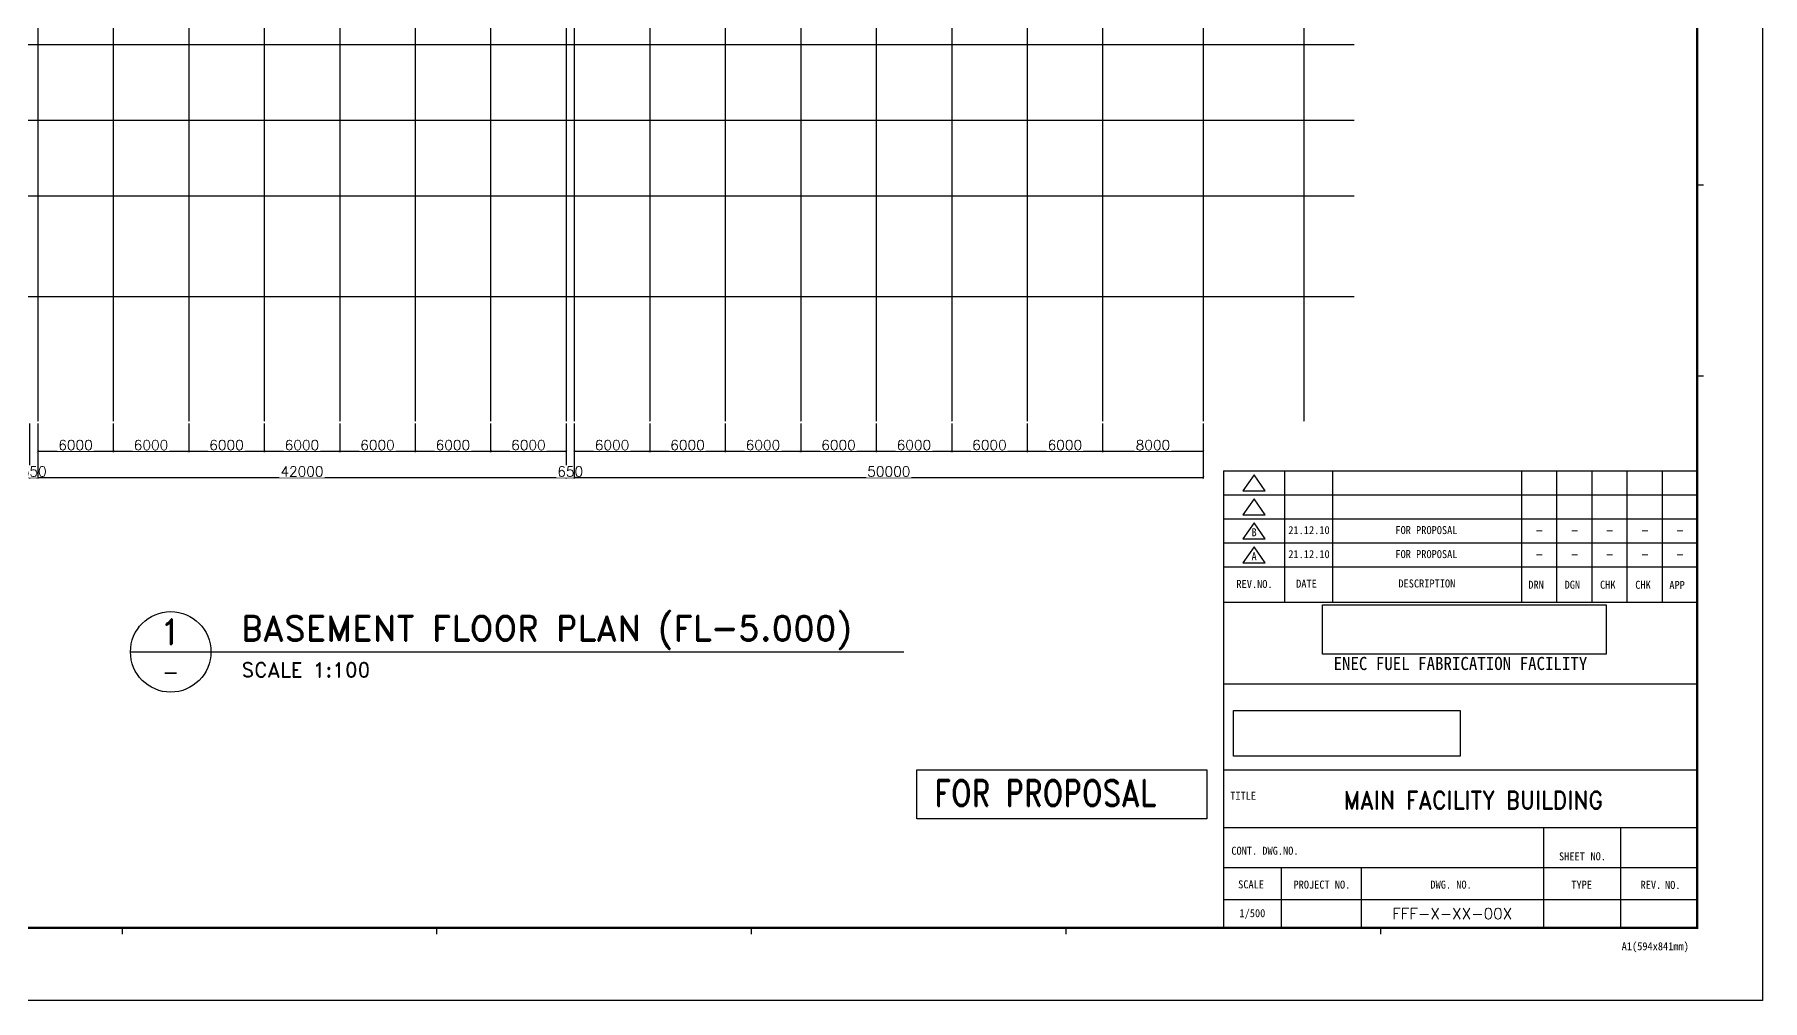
# Model space of a CAD drawing. Header units: millimetres. Extents: x -232466 to 860779, y -177975 to 311634.
# Drawn here: x 486169 to 623529, y 148145 to 224862 of the extents above; entities that cross this region are included whole.
import ezdxf
from ezdxf.enums import TextEntityAlignment as Align

# ---------------------------------------------------------------- set-up
doc = ezdxf.new("R2010")
doc.units = ezdxf.units.MM
doc.header["$XCLIPFRAME"] = 2
doc.linetypes.add('AXES', pattern=[50.8, 31.75, -6.35, 6.35, -6.35])
doc.linetypes.add('CENTER', pattern=[2, 1.25, -0.25, 0.25, -0.25])
for name, color, linetype in [('Center Line', 1, 'CENTER'), ('dim', 7, 'Continuous'), ('TEXT1', 7, 'Continuous'), ('TITLEBOX', 7, 'Continuous'), ('TXT', 2, 'Continuous')]:
    doc.layers.add(name, color=color, linetype=linetype)
doc.layers.add('TEXT', color=7, linetype='Continuous', lineweight=15)
doc.styles.add('RD20', font='ROMAND.SHX', dxfattribs={"width": 0.8, "height": 2})
doc.styles.add('RD6', font='ROMAND.shx', dxfattribs={"width": 0.83, "height": 6})
doc.styles.add('ROMAND', font='romand')
doc.styles.add('RomanS', font='romans.shx')
doc.styles.add('돋움체', font='')
doc.styles.get('돋움체').set_extended_font_data('DotumChe')
doc.dimstyles.new('HYUNDAI', dxfattribs={"dimscale": 120, "dimtxt": 3, "dimasz": 3, "dimexe": 1, "dimexo": 2, "dimgap": 1, "dimtad": 1, "dimdec": 0, "dimdsep": 46, "dimtxsty": 'RomanS', "dimcen": 0, "dimclrd": 256, "dimclre": 256, "dimclrt": 3, "dimadec": 0, "dimazin": 0, "dimtfac": 1, "dimtdec": 0, "dimtix": 1, "dimtmove": 2, "dimatfit": 3, "dimfxl": 1, "dimtvp": 1, "dimtolj": 1, "dimarcsym": 0})
picture_1 = doc.add_image_def('image1', size_in_pixel=(850, 283))
picture_2 = doc.add_image_def('image2.jpg', size_in_pixel=(500, 87))

# ---------------------------------------------------------------- blocks, each defined once
blk = doc.blocks.new('_ArchTick')
at = {"color": 0, "linetype": 'ByBlock', "const_width": 0.15}
blk.add_lwpolyline([(-0.5, -0.5), (0.5, 0.5)], dxfattribs=at)
blk = doc.blocks.new('*D892')
at = {"layer": 'Defpoints', "color": 0}
for p in [(529077, 194124), (535077, 194124), (535077, 191775)]:
    blk.add_point(p, dxfattribs=at)
at = {"layer": 'dim', "lineweight": -2}
for p, q in [((529077, 193964), (529077, 191695)), ((535077, 193964), (535077, 191695)), ((529077, 191775), (535077, 191775))]:
    blk.add_line(p, q, dxfattribs=at)
at = {"layer": 'dim', "lineweight": -2, "xscale": 160, "yscale": 160, "zscale": 160, "rotation": 180}
blk.add_blockref('_ArchTick', (529077, 191775), dxfattribs=at)
at = {"layer": 'dim', "lineweight": -2, "xscale": 160, "yscale": 160, "zscale": 160}
blk.add_blockref('_ArchTick', (535077, 191775), dxfattribs=at)
at = {"layer": 'dim', "color": 0, "insert": (532077, 192255), "char_height": 800, "attachment_point": 5, "style": 'RomanS', "bg_fill": 3, "box_fill_scale": 1.1, "bg_fill_color": 257, "bg_fill_transparency": 0}
blk.add_mtext('\\A1;\\H0.025x;\\H40x;6000', dxfattribs=at)
blk = doc.blocks.new('*D899')
at = {"layer": 'Defpoints', "color": 0}
for p in [(486427, 194124), (492427, 194124), (492427, 191775)]:
    blk.add_point(p, dxfattribs=at)
at = {"layer": 'dim', "lineweight": -2}
for p, q in [((486427, 193964), (486427, 191695)), ((492427, 193964), (492427, 191695)), ((486427, 191775), (492427, 191775))]:
    blk.add_line(p, q, dxfattribs=at)
at = {"layer": 'dim', "lineweight": -2, "xscale": 160, "yscale": 160, "zscale": 160, "rotation": 180}
blk.add_blockref('_ArchTick', (486427, 191775), dxfattribs=at)
at = {"layer": 'dim', "lineweight": -2, "xscale": 160, "yscale": 160, "zscale": 160}
blk.add_blockref('_ArchTick', (492427, 191775), dxfattribs=at)
at = {"layer": 'dim', "color": 0, "insert": (489427, 192255), "char_height": 800, "attachment_point": 5, "style": 'RomanS', "bg_fill": 3, "box_fill_scale": 1.1, "bg_fill_color": 257, "bg_fill_transparency": 0}
blk.add_mtext('\\A1;\\H0.025x;\\H40x;6000', dxfattribs=at)
blk = doc.blocks.new('*D901')
at = {"layer": 'Defpoints', "color": 0}
for p in [(485777, 194124), (486427, 194124)]:
    blk.add_point(p, dxfattribs=at)
at = {"layer": 'dim', "lineweight": -2}
for p, q in [((485777, 193964), (485777, 189595)), ((486427, 193964), (486427, 189595)), ((485777, 189675), (485617, 189675)), ((485777, 189675), (486427, 189675)), ((486427, 189675), (486587, 189675))]:
    blk.add_line(p, q, dxfattribs=at)
at = {"layer": 'dim', "lineweight": -2, "xscale": 160, "yscale": 160, "zscale": 160}
blk.add_blockref('_ArchTick', (485777, 189675), dxfattribs=at)
at = {"layer": 'dim', "lineweight": -2, "xscale": 160, "yscale": 160, "zscale": 160, "rotation": 180}
blk.add_blockref('_ArchTick', (486427, 189675), dxfattribs=at)
at = {"layer": 'dim', "color": 0, "insert": (486102, 190155), "char_height": 800, "attachment_point": 5, "style": 'RomanS', "bg_fill": 3, "box_fill_scale": 1.1, "bg_fill_color": 257, "bg_fill_transparency": 0}
blk.add_mtext('\\A1;\\H0.025x;\\H40x;650', dxfattribs=at)
at = {"layer": 'Defpoints', "color": 0}
blk.add_point((486427, 189675), dxfattribs=at)
blk = doc.blocks.new('*D902')
at = {"layer": 'Defpoints', "color": 0}
for p in [(492427, 194124), (498427, 194124), (498427, 191775)]:
    blk.add_point(p, dxfattribs=at)
at = {"layer": 'dim', "lineweight": -2}
for p, q in [((492427, 193964), (492427, 191695)), ((498427, 193964), (498427, 191695)), ((492427, 191775), (498427, 191775))]:
    blk.add_line(p, q, dxfattribs=at)
at = {"layer": 'dim', "lineweight": -2, "xscale": 160, "yscale": 160, "zscale": 160, "rotation": 180}
blk.add_blockref('_ArchTick', (492427, 191775), dxfattribs=at)
at = {"layer": 'dim', "lineweight": -2, "xscale": 160, "yscale": 160, "zscale": 160}
blk.add_blockref('_ArchTick', (498427, 191775), dxfattribs=at)
at = {"layer": 'dim', "color": 0, "insert": (495427, 192255), "char_height": 800, "attachment_point": 5, "style": 'RomanS', "bg_fill": 3, "box_fill_scale": 1.1, "bg_fill_color": 257, "bg_fill_transparency": 0}
blk.add_mtext('\\A1;\\H0.025x;\\H40x;6000', dxfattribs=at)
blk = doc.blocks.new('*D903')
at = {"layer": 'Defpoints', "color": 0}
for p in [(498427, 194124), (504427, 194124), (504427, 191775)]:
    blk.add_point(p, dxfattribs=at)
at = {"layer": 'dim', "lineweight": -2}
for p, q in [((498427, 193964), (498427, 191695)), ((504427, 193964), (504427, 191695)), ((498427, 191775), (504427, 191775))]:
    blk.add_line(p, q, dxfattribs=at)
at = {"layer": 'dim', "lineweight": -2, "xscale": 160, "yscale": 160, "zscale": 160, "rotation": 180}
blk.add_blockref('_ArchTick', (498427, 191775), dxfattribs=at)
at = {"layer": 'dim', "lineweight": -2, "xscale": 160, "yscale": 160, "zscale": 160}
blk.add_blockref('_ArchTick', (504427, 191775), dxfattribs=at)
at = {"layer": 'dim', "color": 0, "insert": (501427, 192255), "char_height": 800, "attachment_point": 5, "style": 'RomanS', "bg_fill": 3, "box_fill_scale": 1.1, "bg_fill_color": 257, "bg_fill_transparency": 0}
blk.add_mtext('\\A1;\\H0.025x;\\H40x;6000', dxfattribs=at)
blk = doc.blocks.new('*D904')
at = {"layer": 'Defpoints', "color": 0}
for p in [(504427, 194124), (510427, 194124), (510427, 191775)]:
    blk.add_point(p, dxfattribs=at)
at = {"layer": 'dim', "lineweight": -2}
for p, q in [((504427, 193964), (504427, 191695)), ((510427, 193964), (510427, 191695)), ((504427, 191775), (510427, 191775))]:
    blk.add_line(p, q, dxfattribs=at)
at = {"layer": 'dim', "lineweight": -2, "xscale": 160, "yscale": 160, "zscale": 160, "rotation": 180}
blk.add_blockref('_ArchTick', (504427, 191775), dxfattribs=at)
at = {"layer": 'dim', "lineweight": -2, "xscale": 160, "yscale": 160, "zscale": 160}
blk.add_blockref('_ArchTick', (510427, 191775), dxfattribs=at)
at = {"layer": 'dim', "color": 0, "insert": (507427, 192255), "char_height": 800, "attachment_point": 5, "style": 'RomanS', "bg_fill": 3, "box_fill_scale": 1.1, "bg_fill_color": 257, "bg_fill_transparency": 0}
blk.add_mtext('\\A1;\\H0.025x;\\H40x;6000', dxfattribs=at)
blk = doc.blocks.new('*D905')
at = {"layer": 'Defpoints', "color": 0}
for p in [(510427, 194124), (516427, 194124), (516427, 191775)]:
    blk.add_point(p, dxfattribs=at)
at = {"layer": 'dim', "lineweight": -2}
for p, q in [((510427, 193964), (510427, 191695)), ((516427, 193964), (516427, 191695)), ((510427, 191775), (516427, 191775))]:
    blk.add_line(p, q, dxfattribs=at)
at = {"layer": 'dim', "lineweight": -2, "xscale": 160, "yscale": 160, "zscale": 160, "rotation": 180}
blk.add_blockref('_ArchTick', (510427, 191775), dxfattribs=at)
at = {"layer": 'dim', "lineweight": -2, "xscale": 160, "yscale": 160, "zscale": 160}
blk.add_blockref('_ArchTick', (516427, 191775), dxfattribs=at)
at = {"layer": 'dim', "color": 0, "insert": (513427, 192255), "char_height": 800, "attachment_point": 5, "style": 'RomanS', "bg_fill": 3, "box_fill_scale": 1.1, "bg_fill_color": 257, "bg_fill_transparency": 0}
blk.add_mtext('\\A1;\\H0.025x;\\H40x;6000', dxfattribs=at)
blk = doc.blocks.new('*D906')
at = {"layer": 'Defpoints', "color": 0}
for p in [(516427, 194124), (522427, 194124), (522427, 191775)]:
    blk.add_point(p, dxfattribs=at)
at = {"layer": 'dim', "lineweight": -2}
for p, q in [((516427, 193964), (516427, 191695)), ((522427, 193964), (522427, 191695)), ((516427, 191775), (522427, 191775))]:
    blk.add_line(p, q, dxfattribs=at)
at = {"layer": 'dim', "lineweight": -2, "xscale": 160, "yscale": 160, "zscale": 160, "rotation": 180}
blk.add_blockref('_ArchTick', (516427, 191775), dxfattribs=at)
at = {"layer": 'dim', "lineweight": -2, "xscale": 160, "yscale": 160, "zscale": 160}
blk.add_blockref('_ArchTick', (522427, 191775), dxfattribs=at)
at = {"layer": 'dim', "color": 0, "insert": (519427, 192255), "char_height": 800, "attachment_point": 5, "style": 'RomanS', "bg_fill": 3, "box_fill_scale": 1.1, "bg_fill_color": 257, "bg_fill_transparency": 0}
blk.add_mtext('\\A1;\\H0.025x;\\H40x;6000', dxfattribs=at)
blk = doc.blocks.new('*D907')
at = {"layer": 'Defpoints', "color": 0}
for p in [(522427, 194124), (528427, 194124), (528427, 191775)]:
    blk.add_point(p, dxfattribs=at)
at = {"layer": 'dim', "lineweight": -2}
for p, q in [((522427, 193964), (522427, 191695)), ((528427, 193964), (528427, 191695)), ((522427, 191775), (528427, 191775))]:
    blk.add_line(p, q, dxfattribs=at)
at = {"layer": 'dim', "lineweight": -2, "xscale": 160, "yscale": 160, "zscale": 160, "rotation": 180}
blk.add_blockref('_ArchTick', (522427, 191775), dxfattribs=at)
at = {"layer": 'dim', "lineweight": -2, "xscale": 160, "yscale": 160, "zscale": 160}
blk.add_blockref('_ArchTick', (528427, 191775), dxfattribs=at)
at = {"layer": 'dim', "color": 0, "insert": (525427, 192255), "char_height": 800, "attachment_point": 5, "style": 'RomanS', "bg_fill": 3, "box_fill_scale": 1.1, "bg_fill_color": 257, "bg_fill_transparency": 0}
blk.add_mtext('\\A1;\\H0.025x;\\H40x;6000', dxfattribs=at)
blk = doc.blocks.new('*D908')
at = {"layer": 'Defpoints', "color": 0}
for p in [(486427, 194124), (528427, 194124), (528427, 189675)]:
    blk.add_point(p, dxfattribs=at)
at = {"layer": 'dim', "lineweight": -2}
for p, q in [((486427, 193964), (486427, 189595)), ((528427, 193964), (528427, 189595)), ((486427, 189675), (528427, 189675))]:
    blk.add_line(p, q, dxfattribs=at)
at = {"layer": 'dim', "lineweight": -2, "xscale": 160, "yscale": 160, "zscale": 160, "rotation": 180}
blk.add_blockref('_ArchTick', (486427, 189675), dxfattribs=at)
at = {"layer": 'dim', "lineweight": -2, "xscale": 160, "yscale": 160, "zscale": 160}
blk.add_blockref('_ArchTick', (528427, 189675), dxfattribs=at)
at = {"layer": 'dim', "color": 0, "insert": (507427, 190155), "char_height": 800, "attachment_point": 5, "style": 'RomanS', "bg_fill": 3, "box_fill_scale": 1.1, "bg_fill_color": 257, "bg_fill_transparency": 0}
blk.add_mtext('\\A1;\\H0.025x;\\H40x;42000', dxfattribs=at)
blk = doc.blocks.new('*D909')
at = {"layer": 'Defpoints', "color": 0}
for p in [(528427, 194124), (529077, 194124)]:
    blk.add_point(p, dxfattribs=at)
at = {"layer": 'dim', "lineweight": -2}
for p, q in [((528427, 193964), (528427, 189595)), ((529077, 193964), (529077, 189595)), ((528427, 189675), (528267, 189675)), ((528427, 189675), (529077, 189675)), ((529077, 189675), (529237, 189675))]:
    blk.add_line(p, q, dxfattribs=at)
at = {"layer": 'dim', "lineweight": -2, "xscale": 160, "yscale": 160, "zscale": 160}
blk.add_blockref('_ArchTick', (528427, 189675), dxfattribs=at)
at = {"layer": 'dim', "lineweight": -2, "xscale": 160, "yscale": 160, "zscale": 160, "rotation": 180}
blk.add_blockref('_ArchTick', (529077, 189675), dxfattribs=at)
at = {"layer": 'dim', "color": 0, "insert": (528752, 190155), "char_height": 800, "attachment_point": 5, "style": 'RomanS', "bg_fill": 3, "box_fill_scale": 1.1, "bg_fill_color": 257, "bg_fill_transparency": 0}
blk.add_mtext('\\A1;\\H0.025x;\\H40x;650', dxfattribs=at)
at = {"layer": 'Defpoints', "color": 0}
blk.add_point((529077, 189675), dxfattribs=at)
blk = doc.blocks.new('*D910')
at = {"layer": 'Defpoints', "color": 0}
for p in [(535077, 194124), (541077, 194124), (541077, 191775)]:
    blk.add_point(p, dxfattribs=at)
at = {"layer": 'dim', "lineweight": -2}
for p, q in [((535077, 193964), (535077, 191695)), ((541077, 193964), (541077, 191695)), ((535077, 191775), (541077, 191775))]:
    blk.add_line(p, q, dxfattribs=at)
at = {"layer": 'dim', "lineweight": -2, "xscale": 160, "yscale": 160, "zscale": 160, "rotation": 180}
blk.add_blockref('_ArchTick', (535077, 191775), dxfattribs=at)
at = {"layer": 'dim', "lineweight": -2, "xscale": 160, "yscale": 160, "zscale": 160}
blk.add_blockref('_ArchTick', (541077, 191775), dxfattribs=at)
at = {"layer": 'dim', "color": 0, "insert": (538077, 192255), "char_height": 800, "attachment_point": 5, "style": 'RomanS', "bg_fill": 3, "box_fill_scale": 1.1, "bg_fill_color": 257, "bg_fill_transparency": 0}
blk.add_mtext('\\A1;\\H0.025x;\\H40x;6000', dxfattribs=at)
blk = doc.blocks.new('*D911')
at = {"layer": 'Defpoints', "color": 0}
for p in [(541077, 194124), (547077, 194124), (547077, 191775)]:
    blk.add_point(p, dxfattribs=at)
at = {"layer": 'dim', "lineweight": -2}
for p, q in [((541077, 193964), (541077, 191695)), ((547077, 193964), (547077, 191695)), ((541077, 191775), (547077, 191775))]:
    blk.add_line(p, q, dxfattribs=at)
at = {"layer": 'dim', "lineweight": -2, "xscale": 160, "yscale": 160, "zscale": 160, "rotation": 180}
blk.add_blockref('_ArchTick', (541077, 191775), dxfattribs=at)
at = {"layer": 'dim', "lineweight": -2, "xscale": 160, "yscale": 160, "zscale": 160}
blk.add_blockref('_ArchTick', (547077, 191775), dxfattribs=at)
at = {"layer": 'dim', "color": 0, "insert": (544077, 192255), "char_height": 800, "attachment_point": 5, "style": 'RomanS', "bg_fill": 3, "box_fill_scale": 1.1, "bg_fill_color": 257, "bg_fill_transparency": 0}
blk.add_mtext('\\A1;\\H0.025x;\\H40x;6000', dxfattribs=at)
blk = doc.blocks.new('*D912')
at = {"layer": 'Defpoints', "color": 0}
for p in [(547077, 194124), (553077, 194124), (553077, 191775)]:
    blk.add_point(p, dxfattribs=at)
at = {"layer": 'dim', "lineweight": -2}
for p, q in [((547077, 193964), (547077, 191695)), ((553077, 193964), (553077, 191695)), ((547077, 191775), (553077, 191775))]:
    blk.add_line(p, q, dxfattribs=at)
at = {"layer": 'dim', "lineweight": -2, "xscale": 160, "yscale": 160, "zscale": 160, "rotation": 180}
blk.add_blockref('_ArchTick', (547077, 191775), dxfattribs=at)
at = {"layer": 'dim', "lineweight": -2, "xscale": 160, "yscale": 160, "zscale": 160}
blk.add_blockref('_ArchTick', (553077, 191775), dxfattribs=at)
at = {"layer": 'dim', "color": 0, "insert": (550077, 192255), "char_height": 800, "attachment_point": 5, "style": 'RomanS', "bg_fill": 3, "box_fill_scale": 1.1, "bg_fill_color": 257, "bg_fill_transparency": 0}
blk.add_mtext('\\A1;\\H0.025x;\\H40x;6000', dxfattribs=at)
blk = doc.blocks.new('*D913')
at = {"layer": 'Defpoints', "color": 0}
for p in [(553077, 194124), (559077, 194124), (559077, 191775)]:
    blk.add_point(p, dxfattribs=at)
at = {"layer": 'dim', "lineweight": -2}
for p, q in [((553077, 193964), (553077, 191695)), ((559077, 193964), (559077, 191695)), ((553077, 191775), (559077, 191775))]:
    blk.add_line(p, q, dxfattribs=at)
at = {"layer": 'dim', "lineweight": -2, "xscale": 160, "yscale": 160, "zscale": 160, "rotation": 180}
blk.add_blockref('_ArchTick', (553077, 191775), dxfattribs=at)
at = {"layer": 'dim', "lineweight": -2, "xscale": 160, "yscale": 160, "zscale": 160}
blk.add_blockref('_ArchTick', (559077, 191775), dxfattribs=at)
at = {"layer": 'dim', "color": 0, "insert": (556077, 192255), "char_height": 800, "attachment_point": 5, "style": 'RomanS', "bg_fill": 3, "box_fill_scale": 1.1, "bg_fill_color": 257, "bg_fill_transparency": 0}
blk.add_mtext('\\A1;\\H0.025x;\\H40x;6000', dxfattribs=at)
blk = doc.blocks.new('*D914')
at = {"layer": 'Defpoints', "color": 0}
for p in [(559077, 194124), (565077, 194124), (565077, 191775)]:
    blk.add_point(p, dxfattribs=at)
at = {"layer": 'dim', "lineweight": -2}
for p, q in [((559077, 193964), (559077, 191695)), ((565077, 193964), (565077, 191695)), ((559077, 191775), (565077, 191775))]:
    blk.add_line(p, q, dxfattribs=at)
at = {"layer": 'dim', "lineweight": -2, "xscale": 160, "yscale": 160, "zscale": 160, "rotation": 180}
blk.add_blockref('_ArchTick', (559077, 191775), dxfattribs=at)
at = {"layer": 'dim', "lineweight": -2, "xscale": 160, "yscale": 160, "zscale": 160}
blk.add_blockref('_ArchTick', (565077, 191775), dxfattribs=at)
at = {"layer": 'dim', "color": 0, "insert": (562077, 192255), "char_height": 800, "attachment_point": 5, "style": 'RomanS', "bg_fill": 3, "box_fill_scale": 1.1, "bg_fill_color": 257, "bg_fill_transparency": 0}
blk.add_mtext('\\A1;\\H0.025x;\\H40x;6000', dxfattribs=at)
blk = doc.blocks.new('*D915')
at = {"layer": 'Defpoints', "color": 0}
for p in [(565077, 194124), (571077, 194124), (571077, 191775)]:
    blk.add_point(p, dxfattribs=at)
at = {"layer": 'dim', "lineweight": -2}
for p, q in [((565077, 193964), (565077, 191695)), ((571077, 193964), (571077, 191695)), ((565077, 191775), (571077, 191775))]:
    blk.add_line(p, q, dxfattribs=at)
at = {"layer": 'dim', "lineweight": -2, "xscale": 160, "yscale": 160, "zscale": 160, "rotation": 180}
blk.add_blockref('_ArchTick', (565077, 191775), dxfattribs=at)
at = {"layer": 'dim', "lineweight": -2, "xscale": 160, "yscale": 160, "zscale": 160}
blk.add_blockref('_ArchTick', (571077, 191775), dxfattribs=at)
at = {"layer": 'dim', "color": 0, "insert": (568077, 192255), "char_height": 800, "attachment_point": 5, "style": 'RomanS', "bg_fill": 3, "box_fill_scale": 1.1, "bg_fill_color": 257, "bg_fill_transparency": 0}
blk.add_mtext('\\A1;\\H0.025x;\\H40x;6000', dxfattribs=at)
blk = doc.blocks.new('*D916')
at = {"layer": 'Defpoints', "color": 0}
for p in [(571077, 194124), (579077, 194124), (579077, 191775)]:
    blk.add_point(p, dxfattribs=at)
at = {"layer": 'dim', "lineweight": -2}
for p, q in [((571077, 193964), (571077, 191695)), ((579077, 193964), (579077, 191695)), ((571077, 191775), (579077, 191775))]:
    blk.add_line(p, q, dxfattribs=at)
at = {"layer": 'dim', "lineweight": -2, "xscale": 160, "yscale": 160, "zscale": 160, "rotation": 180}
blk.add_blockref('_ArchTick', (571077, 191775), dxfattribs=at)
at = {"layer": 'dim', "lineweight": -2, "xscale": 160, "yscale": 160, "zscale": 160}
blk.add_blockref('_ArchTick', (579077, 191775), dxfattribs=at)
at = {"layer": 'dim', "color": 0, "insert": (575077, 192255), "char_height": 800, "attachment_point": 5, "style": 'RomanS', "bg_fill": 3, "box_fill_scale": 1.1, "bg_fill_color": 257, "bg_fill_transparency": 0}
blk.add_mtext('\\A1;\\H0.025x;\\H40x;8000', dxfattribs=at)
blk = doc.blocks.new('*D917')
at = {"layer": 'Defpoints', "color": 0}
for p in [(529077, 194124), (579077, 194124), (579077, 189675)]:
    blk.add_point(p, dxfattribs=at)
at = {"layer": 'dim', "lineweight": -2}
for p, q in [((529077, 193964), (529077, 189595)), ((579077, 193964), (579077, 189595)), ((529077, 189675), (579077, 189675))]:
    blk.add_line(p, q, dxfattribs=at)
at = {"layer": 'dim', "lineweight": -2, "xscale": 160, "yscale": 160, "zscale": 160, "rotation": 180}
blk.add_blockref('_ArchTick', (529077, 189675), dxfattribs=at)
at = {"layer": 'dim', "lineweight": -2, "xscale": 160, "yscale": 160, "zscale": 160}
blk.add_blockref('_ArchTick', (579077, 189675), dxfattribs=at)
at = {"layer": 'dim', "color": 0, "insert": (554077, 190155), "char_height": 800, "attachment_point": 5, "style": 'RomanS', "bg_fill": 3, "box_fill_scale": 1.1, "bg_fill_color": 257, "bg_fill_transparency": 0}
blk.add_mtext('\\A1;\\H0.025x;\\H40x;50000', dxfattribs=at)

msp = doc.modelspace()

# ---------------------------------------------------------------- linework, layer by layer
msp.add_line((618343.6, 156168.4), (618343.6, 153878.9))
msp.add_lwpolyline([(493793.4, 175830.5), (555277.1, 175830.5)])
msp.add_circle((496993.4, 175830.5), 3200)
at = {"layer": 'Center Line', "linetype": 'AXES'}
for p, q in [((486426.7, 277297.7), (486426.7, 194123.5)), ((492426.7, 277297.7), (492426.7, 194123.5)), ((498426.7, 277297.7), (498426.7, 194123.5)), ((504426.7, 277297.7), (504426.7, 194123.5)), ((510426.7, 277297.7), (510426.7, 194123.5)), ((516426.7, 277297.7), (516426.7, 194123.5)), ((522426.7, 277297.7), (522426.7, 194123.5)), ((528426.7, 277297.7), (528426.7, 194123.5)), ((547076.7, 277297.7), (547076.7, 194123.5)), ((553076.7, 277297.7), (553076.7, 194123.5)), ((559076.7, 277297.7), (559076.7, 194123.5)), ((565076.7, 277297.7), (565076.7, 194123.5)), ((571076.7, 277297.7), (571076.7, 194123.5)), ((579076.7, 277297.7), (579076.7, 194123.5)), ((587076.7, 277297.7), (587076.7, 194123.5)), ((529076.7, 233712.1), (529076.7, 194123.5)), ((535076.7, 233712.1), (535076.7, 194123.5)), ((541076.7, 233712.1), (541076.7, 194123.5)), ((435355.3, 224062.1), (591076.7, 224062.1)), ((435355.3, 218062.1), (591076.7, 218062.1)), ((435355.3, 212062.1), (591076.7, 212062.1)), ((435355.3, 204062.1), (591076.7, 204062.1))]:
    msp.add_line(p, q, dxfattribs=at)
at = {"layer": 'TITLEBOX', "color": 4, "linetype": 'Continuous'}
for p, q in [((618843.6, 212895.3), (618343.6, 212895.3)), ((618843.6, 197738.5), (618343.6, 197738.5)), ((493153.6, 153395), (493153.6, 153895)), ((493153.6, 153395), (493153.6, 153895)), ((518153.6, 153395), (518153.6, 153895)), ((518153.6, 153395), (518153.6, 153895)), ((543153.6, 153395), (543153.6, 153895)), ((543153.6, 153395), (543153.6, 153895)), ((568187.9, 153395), (568187.9, 153895)), ((568187.9, 153395), (568187.9, 153895)), ((593187.9, 153395), (593187.9, 153895))]:
    msp.add_line(p, q, dxfattribs=at)
at = {"layer": 'TITLEBOX'}
for p, q in [((580693.1, 190212.1), (618343.6, 190212.1)), ((580693.1, 190212.1), (580693.1, 153878.9)), ((580693.1, 190212.1), (618343.6, 190212.1)), ((580693.1, 190212.1), (580693.1, 153878.9)), ((583109.8, 189894.1), (582219.5, 188622.1)), ((583109.8, 189894.1), (582219.5, 188622.1)), ((584000.2, 188622.1), (583109.8, 189894.1)), ((584000.2, 188622.1), (583109.8, 189894.1)), ((585526.6, 190212.1), (585526.6, 179781.9)), ((585526.6, 190212.1), (585526.6, 179781.9)), ((589342.5, 190212.1), (589342.5, 179781.9)), ((589342.5, 190212.1), (589342.5, 179781.9)), ((604363, 190202.9), (604363, 179781.9)), ((604363, 190202.9), (604363, 179781.9)), ((607159.1, 190202.9), (607159.1, 179781.9)), ((607159.1, 190202.9), (607159.1, 179781.9)), ((609955.2, 190202.9), (609955.2, 179781.9)), ((609955.2, 190202.9), (609955.2, 179781.9)), ((612751.4, 190202.9), (612751.4, 179781.9)), ((612751.4, 190202.9), (612751.4, 179781.9)), ((615547.5, 190202.9), (615547.5, 179781.9)), ((615547.5, 190202.9), (615547.5, 179781.9)), ((580693.1, 188304.1), (618343.6, 188304.1)), ((580693.1, 188304.1), (618343.6, 188304.1)), ((582219.5, 188622.1), (584000.2, 188622.1)), ((582219.5, 188622.1), (584000.2, 188622.1)), ((583109.8, 187986.1), (582219.5, 186714.1)), ((583109.8, 187986.1), (582219.5, 186714.1)), ((584000.2, 186714.1), (583109.8, 187986.1)), ((584000.2, 186714.1), (583109.8, 187986.1)), ((580693.1, 186396.1), (618343.6, 186396.1)), ((580693.1, 186396.1), (618343.6, 186396.1)), ((582219.5, 186714.1), (584000.2, 186714.1)), ((582219.5, 186714.1), (584000.2, 186714.1)), ((583109.8, 186078.1), (582219.5, 184806.2)), ((583109.8, 186078.1), (582219.5, 184806.2)), ((584000.2, 184806.2), (583109.8, 186078.1)), ((584000.2, 184806.2), (583109.8, 186078.1)), ((580693.1, 184488.2), (618343.6, 184488.2)), ((580693.1, 184488.2), (618343.6, 184488.2)), ((582219.5, 184806.2), (584000.2, 184806.2)), ((582219.5, 184806.2), (584000.2, 184806.2)), ((583109.8, 184170.2), (582219.5, 182898.2)), ((583109.8, 184170.2), (582219.5, 182898.2)), ((584000.2, 182898.2), (583109.8, 184170.2)), ((584000.2, 182898.2), (583109.8, 184170.2)), ((582219.5, 182898.2), (584000.2, 182898.2)), ((582219.5, 182898.2), (584000.2, 182898.2)), ((580693.1, 182580.2), (618343.6, 182580.2)), ((580693.1, 182580.2), (618343.6, 182580.2)), ((580693.1, 179781.9), (618343.6, 179781.9)), ((580693.1, 179781.9), (618343.6, 179781.9)), ((580693.1, 173284.1), (618343.6, 173284.1)), ((580693.1, 173284.1), (618343.6, 173284.1)), ((580693.1, 166471.4), (618343.6, 166471.4)), ((580693.1, 166471.4), (618343.6, 166471.4)), ((580693.1, 161892.3), (618343.6, 161892.3)), ((580693.1, 161892.3), (618343.6, 161892.3)), ((606132.7, 161892.3), (606132.7, 153878.9)), ((606132.7, 161892.3), (606132.7, 153878.9)), ((612238.2, 161892.3), (612238.2, 153878.9)), ((612238.2, 161892.3), (612238.2, 153878.9)), ((580693.1, 158712.4), (618343.6, 158712.4)), ((580693.1, 158712.4), (618343.6, 158712.4)), ((585272.2, 158712.4), (585272.2, 153878.9)), ((585272.2, 158712.4), (585272.2, 153878.9)), ((591632.1, 158712.4), (591632.1, 153878.9)), ((591632.1, 158712.4), (591632.1, 153878.9)), ((580693.1, 156168.4), (618343.6, 156168.4)), ((580693.1, 156168.4), (618343.6, 156168.4))]:
    msp.add_line(p, q, dxfattribs=at)
at = {"layer": 'TITLEBOX', "color": 30, "linetype": 'Continuous'}
for p, q in [((556318.9, 166471.4), (579347.3, 166471.4)), ((556318.9, 162564.6), (556318.9, 166471.4)), ((579347.3, 166471.4), (579347.3, 162564.6)), ((579347.3, 162564.6), (556318.9, 162564.6)), ((593187.9, 153395), (593187.9, 153895))]:
    msp.add_line(p, q, dxfattribs=at)
at = {"layer": 'TITLEBOX', "color": 30}
msp.add_line((618343.6, 153878.9), (618343.6, 153916.7), dxfattribs=at)
at = {"layer": 'TITLEBOX', "color": 7}
msp.add_lwpolyline([(413278.6, 296645.3), (623528.6, 296645.3), (623528.6, 148145.3), (413278.6, 148145.3)], close=True, dxfattribs=at)
at = {"layer": 'TITLEBOX', "color": 4, "const_width": 175}
msp.add_lwpolyline([(418278.6, 291645.3), (618343.6, 291645.3), (618343.6, 153916.7), (418278.6, 153916.7)], close=True, dxfattribs=at)

# ---------------------------------------------------------------- texts
at = {"layer": 'TEXT', "color": 7, "style": '돋움체'}
for s, height, p in [('B', 636, (583118.3, 185329.3)), ('21.12.10', 635.99, (587481.3, 185502.8)), ('FOR PROPOSAL', 635.989, (596817.2, 185502.8)), ('A', 636, (583118.3, 183421.3)), ('21.12.10', 635.99, (587481.3, 183594.8)), ('FOR PROPOSAL', 635.989, (596817.2, 183594.8))]:
    msp.add_text(s, height=height, dxfattribs=at).set_placement(p, align=Align.MIDDLE_CENTER)
msp.add_text('1/500', height=635.99, dxfattribs=at).set_placement((582982.6, 155023.6), align=Align.MIDDLE)
at = {"layer": 'TEXT1', "color": 3, "style": 'ROMAND'}
for s, height, p in [('BASEMENT FLOOR PLAN (FL-5.000)', 2000, (502593.4, 176705.1)), ('SCALE 1:100', 1170, (502621.9, 173815.9))]:
    msp.add_text(s, height=height, dxfattribs=at).set_placement(p)
msp.add_text('1', height=2000, dxfattribs=at).set_placement((496993.4, 177430.5), align=Align.MIDDLE_CENTER)
at = {"layer": 'TEXT1', "style": 'RomanS'}
msp.add_text('-', height=1200, dxfattribs=at).set_placement((496993.4, 174230.5), align=Align.MIDDLE_CENTER)
at = {"layer": 'TITLEBOX', "style": '돋움체'}
for s, height, p in [('REV.NO.', 635.99, (581713.5, 180903.5)), ('REV.NO.', 635.99, (581713.5, 180903.5)), ('DATE', 635.99, (586459.1, 180928.8)), ('DATE', 635.99, (586459.1, 180928.8)), ('DESCRIPTION', 635.989, (594590.4, 180945.7)), ('DESCRIPTION', 635.989, (594590.4, 180945.7)), ('DRN', 635.99, (604916.2, 180845.9)), ('DRN', 635.99, (604916.2, 180845.9)), ('DGN', 635.99, (607800.8, 180845.9)), ('DGN', 635.99, (607800.8, 180845.9)), ('CHK', 635.99, (610617.1, 180845.9)), ('CHK', 635.99, (610617.1, 180845.9)), ('CHK', 635.99, (613418.1, 180838.9)), ('CHK', 635.99, (613418.1, 180838.9)), ('APP', 635.99, (616127.3, 180825.8)), ('APP', 635.99, (616127.3, 180825.8)), ('TITLE', 635.99, (581220.8, 164078.6)), ('TITLE', 635.99, (581220.8, 164078.6)), ('CONT. DWG.NO.', 635.989, (581307.3, 159716.9)), ('CONT. DWG.NO.', 635.989, (581307.3, 159716.9)), ('SHEET', 635.99, (607354.6, 159268.1)), ('SHEET', 635.99, (607354.6, 159268.1)), ('NO.', 635.99, (609860.7, 159277.6)), ('NO.', 635.99, (609860.7, 159277.6)), ('SCALE', 635.99, (581850.9, 157044.3)), ('SCALE', 635.99, (581850.9, 157044.3)), ('PROJECT NO.', 635.989, (586248.9, 157025.5)), ('PROJECT NO.', 635.989, (586248.9, 157025.5)), ('DWG. NO.', 635.99, (597133.5, 157025.4)), ('DWG. NO.', 635.99, (597133.5, 157025.4)), ('TYPE', 635.99, (608337.4, 157018.9)), ('TYPE', 635.99, (608337.4, 157018.9)), ('REV.', 635.99, (613841.1, 157012.2)), ('REV.', 635.99, (613841.1, 157012.2)), ('NO.', 635.99, (615782.1, 157000.5)), ('NO.', 635.99, (615782.1, 157000.5))]:
    msp.add_text(s, height=height, dxfattribs=at).set_placement(p)
at = {"layer": 'TITLEBOX', "color": 3, "style": '돋움체'}
msp.add_text('ENEC FUEL FABRICATION FACILITY', height=1040.473, dxfattribs=at).set_placement((599518.4, 174908.6), align=Align.MIDDLE)
at = {"layer": 'TITLEBOX', "color": 0, "style": '돋움체'}
msp.add_text('A1(594x841mm)', height=635.989, dxfattribs=at).set_placement((612337.8, 152127.9))
at = {"layer": 'TXT', "color": 7, "style": 'RD20', "width": 0.83}
for p in [(605801, 185154.1), (608597.1, 185154.1), (611393.2, 185154.1), (614189.4, 185154.1), (616985.5, 185154.1), (605801, 183246.1), (608597.1, 183246.1), (611393.2, 183246.1), (614189.4, 183246.1), (616985.5, 183246.1)]:
    msp.add_text('-', height=706.9, dxfattribs=at).set_placement(p, align=Align.CENTER)
at = {"layer": 'TXT', "color": 30, "linetype": 'Continuous', "style": 'RD6', "width": 0.83}
msp.add_text('FOR PROPOSAL', height=2088.752, dxfattribs=at).set_placement((557695.5, 163572.2))
at = {"layer": 'TXT', "color": 7, "style": 'ROMAND', "width": 0.9}
msp.add_text('MAIN FACILITY BUILDING', height=1413.793, dxfattribs=at).set_placement((600542.4, 164050.5), align=Align.MIDDLE)
at = {"layer": 'TXT', "color": 7, "style": 'RD20'}
msp.add_text('FFF-X-XX-00X', height=883.621, dxfattribs=at).set_placement((598865.3, 154597.6), align=Align.CENTER)

# ---------------------------------------------------------------- pictures from other files: only their frames are drawn
image = msp.add_image(picture_2, insert=(588564.1, 175643.9), size_in_units=(22539.8, 3921.9))
image.dxf.flags = 7
image = msp.add_image(picture_1, insert=(581130.9, 165994.7), size_in_units=(18569.9, 6182.7))
image.set_boundary_path([(15.169, 45.797), (840.684, 210.9)])

# ---------------------------------------------------------------- next in the draw order: dimensions: what is measured, and where the dimension line sits
at = {"layer": 'dim'}
for base, p1, p2, picture, middle in [((492426.7, 191775), (486426.7, 194123.5), (492426.7, 194123.5), '*D899', (489426.7, 192255)), ((535076.7, 191775), (529076.7, 194123.5), (535076.7, 194123.5), '*D892', (532076.7, 192255))]:
    dim = msp.add_linear_dim(base=base, p1=p1, p2=p2, text='\\H0.025x;\\H40x;<>', dimstyle='HYUNDAI', override={"dimscale": 80, "dimtxt": 10, "dimasz": 2, "dimpost": '\\X', "dimtxsty": 'RomanS', "dimblk1": 'ArchTick', "dimblk2": 'ArchTick', "dimsah": 1, "dimclrt": 0, "dimtfill": 1}, dxfattribs=at)
    dim.commit()
    dim.dimension.update_dxf_attribs({"geometry": picture, "text_midpoint": middle})

# ---------------------------------------------------------------- next in the draw order: dimensions: what is measured, and where the dimension line sits
for base, p1, p2, picture, middle in [((486426.7, 189675.4), (485776.7, 194123.5), (486426.7, 194123.5), '*D901', (486101.7, 190155.4)), ((498426.7, 191775), (492426.7, 194123.5), (498426.7, 194123.5), '*D902', (495426.7, 192255)), ((541076.7, 191775), (535076.7, 194123.5), (541076.7, 194123.5), '*D910', (538076.7, 192255))]:
    dim = msp.add_linear_dim(base=base, p1=p1, p2=p2, text='\\H0.025x;\\H40x;<>', dimstyle='HYUNDAI', override={"dimscale": 80, "dimtxt": 10, "dimasz": 2, "dimpost": '\\X', "dimtxsty": 'RomanS', "dimblk1": 'ArchTick', "dimblk2": 'ArchTick', "dimsah": 1, "dimclrt": 0, "dimtfill": 1}, dxfattribs=at)
    dim.commit()
    dim.dimension.update_dxf_attribs({"geometry": picture, "text_midpoint": middle})

# ---------------------------------------------------------------- next in the draw order: dimensions: what is measured, and where the dimension line sits
for base, p1, p2, picture, middle in [((504426.7, 191775), (498426.7, 194123.5), (504426.7, 194123.5), '*D903', (501426.7, 192255)), ((547076.7, 191775), (541076.7, 194123.5), (547076.7, 194123.5), '*D911', (544076.7, 192255))]:
    dim = msp.add_linear_dim(base=base, p1=p1, p2=p2, text='\\H0.025x;\\H40x;<>', dimstyle='HYUNDAI', override={"dimscale": 80, "dimtxt": 10, "dimasz": 2, "dimpost": '\\X', "dimtxsty": 'RomanS', "dimblk1": 'ArchTick', "dimblk2": 'ArchTick', "dimsah": 1, "dimclrt": 0, "dimtfill": 1}, dxfattribs=at)
    dim.commit()
    dim.dimension.update_dxf_attribs({"geometry": picture, "text_midpoint": middle})

# ---------------------------------------------------------------- next in the draw order: dimensions: what is measured, and where the dimension line sits
for base, p1, p2, picture, middle in [((510426.7, 191775), (504426.7, 194123.5), (510426.7, 194123.5), '*D904', (507426.7, 192255)), ((553076.7, 191775), (547076.7, 194123.5), (553076.7, 194123.5), '*D912', (550076.7, 192255))]:
    dim = msp.add_linear_dim(base=base, p1=p1, p2=p2, text='\\H0.025x;\\H40x;<>', dimstyle='HYUNDAI', override={"dimscale": 80, "dimtxt": 10, "dimasz": 2, "dimpost": '\\X', "dimtxsty": 'RomanS', "dimblk1": 'ArchTick', "dimblk2": 'ArchTick', "dimsah": 1, "dimclrt": 0, "dimtfill": 1}, dxfattribs=at)
    dim.commit()
    dim.dimension.update_dxf_attribs({"geometry": picture, "text_midpoint": middle})

# ---------------------------------------------------------------- next in the draw order: dimensions: what is measured, and where the dimension line sits
for base, p1, p2, picture, middle in [((516426.7, 191775), (510426.7, 194123.5), (516426.7, 194123.5), '*D905', (513426.7, 192255)), ((559076.7, 191775), (553076.7, 194123.5), (559076.7, 194123.5), '*D913', (556076.7, 192255))]:
    dim = msp.add_linear_dim(base=base, p1=p1, p2=p2, text='\\H0.025x;\\H40x;<>', dimstyle='HYUNDAI', override={"dimscale": 80, "dimtxt": 10, "dimasz": 2, "dimpost": '\\X', "dimtxsty": 'RomanS', "dimblk1": 'ArchTick', "dimblk2": 'ArchTick', "dimsah": 1, "dimclrt": 0, "dimtfill": 1}, dxfattribs=at)
    dim.commit()
    dim.dimension.update_dxf_attribs({"geometry": picture, "text_midpoint": middle})

# ---------------------------------------------------------------- next in the draw order: dimensions: what is measured, and where the dimension line sits
for base, p1, p2, picture, middle in [((522426.7, 191775), (516426.7, 194123.5), (522426.7, 194123.5), '*D906', (519426.7, 192255)), ((565076.7, 191775), (559076.7, 194123.5), (565076.7, 194123.5), '*D914', (562076.7, 192255))]:
    dim = msp.add_linear_dim(base=base, p1=p1, p2=p2, text='\\H0.025x;\\H40x;<>', dimstyle='HYUNDAI', override={"dimscale": 80, "dimtxt": 10, "dimasz": 2, "dimpost": '\\X', "dimtxsty": 'RomanS', "dimblk1": 'ArchTick', "dimblk2": 'ArchTick', "dimsah": 1, "dimclrt": 0, "dimtfill": 1}, dxfattribs=at)
    dim.commit()
    dim.dimension.update_dxf_attribs({"geometry": picture, "text_midpoint": middle})

# ---------------------------------------------------------------- next in the draw order: dimensions: what is measured, and where the dimension line sits
for base, p1, p2, picture, middle in [((528426.7, 191775), (522426.7, 194123.5), (528426.7, 194123.5), '*D907', (525426.7, 192255)), ((571076.7, 191775), (565076.7, 194123.5), (571076.7, 194123.5), '*D915', (568076.7, 192255))]:
    dim = msp.add_linear_dim(base=base, p1=p1, p2=p2, text='\\H0.025x;\\H40x;<>', dimstyle='HYUNDAI', override={"dimscale": 80, "dimtxt": 10, "dimasz": 2, "dimpost": '\\X', "dimtxsty": 'RomanS', "dimblk1": 'ArchTick', "dimblk2": 'ArchTick', "dimsah": 1, "dimclrt": 0, "dimtfill": 1}, dxfattribs=at)
    dim.commit()
    dim.dimension.update_dxf_attribs({"geometry": picture, "text_midpoint": middle})

# ---------------------------------------------------------------- next in the draw order: dimensions: what is measured, and where the dimension line sits
for base, p1, p2, picture, middle in [((528426.7, 189675.4), (486426.7, 194123.5), (528426.7, 194123.5), '*D908', (507426.7, 190155.4)), ((579076.7, 191775), (571076.7, 194123.5), (579076.7, 194123.5), '*D916', (575076.7, 192255))]:
    dim = msp.add_linear_dim(base=base, p1=p1, p2=p2, text='\\H0.025x;\\H40x;<>', dimstyle='HYUNDAI', override={"dimscale": 80, "dimtxt": 10, "dimasz": 2, "dimpost": '\\X', "dimtxsty": 'RomanS', "dimblk1": 'ArchTick', "dimblk2": 'ArchTick', "dimsah": 1, "dimclrt": 0, "dimtfill": 1}, dxfattribs=at)
    dim.commit()
    dim.dimension.update_dxf_attribs({"geometry": picture, "text_midpoint": middle})

# ---------------------------------------------------------------- next in the draw order: dimensions: what is measured, and where the dimension line sits
dim = msp.add_linear_dim(base=(529076.7, 189675.4), p1=(528426.7, 194123.5), p2=(529076.7, 194123.5), text='\\H0.025x;\\H40x;<>', dimstyle='HYUNDAI', override={"dimscale": 80, "dimtxt": 10, "dimasz": 2, "dimpost": '\\X', "dimtxsty": 'RomanS', "dimblk1": 'ArchTick', "dimblk2": 'ArchTick', "dimsah": 1, "dimclrt": 0, "dimtfill": 1}, dxfattribs=at)
dim.commit()
dim.dimension.update_dxf_attribs({"geometry": '*D909', "text_midpoint": (528751.7, 190155.4)})

# ---------------------------------------------------------------- next in the draw order: dimensions: what is measured, and where the dimension line sits
dim = msp.add_linear_dim(base=(579076.7, 189675.4), p1=(529076.7, 194123.5), p2=(579076.7, 194123.5), text='\\H0.025x;\\H40x;<>', dimstyle='HYUNDAI', override={"dimscale": 80, "dimtxt": 10, "dimasz": 2, "dimpost": '\\X', "dimtxsty": 'RomanS', "dimblk1": 'ArchTick', "dimblk2": 'ArchTick', "dimsah": 1, "dimclrt": 0, "dimtfill": 1}, dxfattribs=at)
dim.commit()
dim.dimension.update_dxf_attribs({"geometry": '*D917', "text_midpoint": (554076.7, 190155.4)})

doc.saveas('drawing.dxf')
